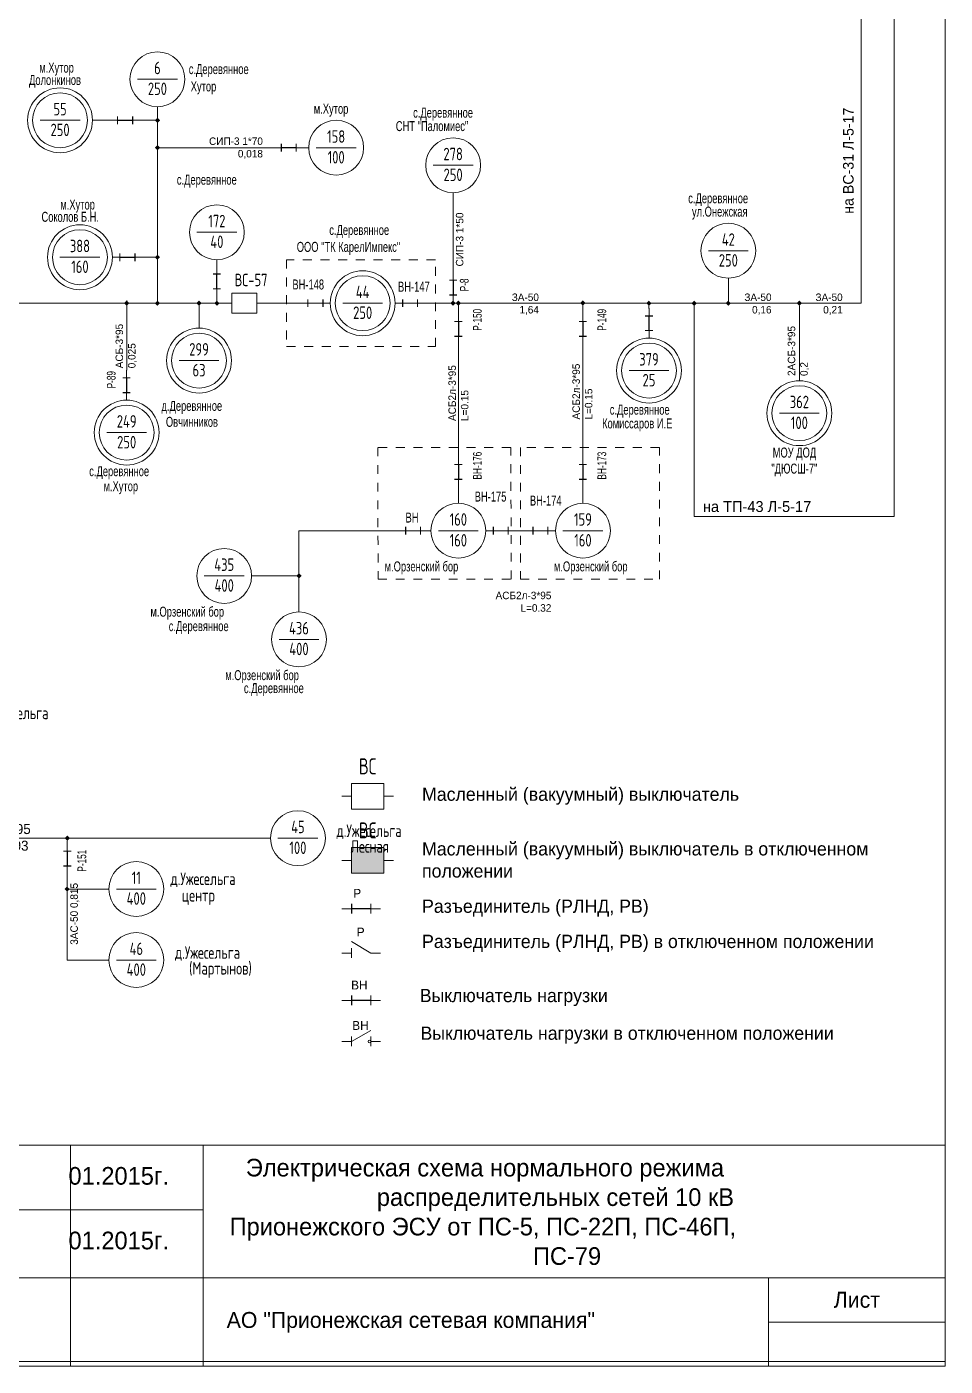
# Model space of a CAD drawing. Header units: millimetres. Extents: x 11 to 409, y 3 to 285.
# Drawn here: x 305.1 to 409, y 2.6 to 154.1 of the extents above; entities that cross this region are included whole.
import ezdxf
from ezdxf.enums import TextEntityAlignment as Align

# ---------------------------------------------------------------- set-up
doc = ezdxf.new("R2010")
doc.units = ezdxf.units.MM
doc.linetypes.add('JIS_02_1.0', pattern=[2, 1, -1])
for name, color, linetype, lineweight in [('10_КВ', 250, 'Continuous', 18), ('АТРИБУТЫ', 7, 'Continuous', 13), ('РАЗЪЕД_РУБИЛЬН', 150, 'Continuous', 13), ('ТЕКСТ', 7, 'Continuous', 13)]:
    doc.layers.add(name, color=color, linetype=linetype, lineweight=lineweight)
doc.layers.add('Слой1', color=7, linetype='Continuous', lineweight=13, plot=False)
doc.layers.add('СХ_ОПЕРАТИВНАЯ', color=10, linetype='Continuous')
doc.layers.add('ШУНТ_РАЗЪЕД', color=161, linetype='Continuous')
doc.styles.add('ATTRIB', font='txt.shx', dxfattribs={"width": 0.7, "height": 5})
doc.styles.add('ТЕКСТ_МОДЕЛИ', font='txt.shx', dxfattribs={"width": 0.7, "height": 5})

# ---------------------------------------------------------------- blocks, each defined once
blk = doc.blocks.new('ТРАНСФ_ПОДСТ')
at = {"color": 7}
blk.add_line((-8, -11), (8, -11), dxfattribs=at)
at = {"color": 0}
blk.add_circle((0, -11), 11, dxfattribs=at)
at = {"layer": 'АТРИБУТЫ', "style": 'ATTRIB', "width": 0.7, "flags": 4}
for tag, p in [('OBOZN', (0, -9)), ('MOCHNOCT', (0, -17.33))]:
    blk.add_attdef(tag, text='', height=5, dxfattribs=at).set_placement(p, align=Align.CENTER)
at = {"layer": 'АТРИБУТЫ', "style": 'ТЕКСТ_МОДЕЛИ', "width": 0.7}
blk.add_attdef('MESTO_1', text='', height=5, dxfattribs=at).set_placement((14, -11), align=Align.BOTTOM_LEFT)
blk.add_attdef('MESTO_2', text='', height=5, dxfattribs=at).set_placement((14, -12), align=Align.TOP_LEFT)
blk = doc.blocks.new('ОТВЕТВЛЕНИЕ')
at = {"color": 0, "linetype": 'ByBlock'}
blk.add_solid([(0, 1.06), (1.06, 0), (-1.06, 0), (0, -1.06)], dxfattribs=at)
blk = doc.blocks.new('РАЗЪЕДИНИТЕЛЬ')
at = {"color": 0, "linetype": 'ByBlock'}
for p, q in [((0, 0), (0, -3)), ((0, -9), (0, -12))]:
    blk.add_line(p, q, dxfattribs=at)
at = {"layer": 'РАЗЪЕД_РУБИЛЬН', "color": 0, "linetype": 'ByBlock'}
blk.add_line((-1.5, -3), (1.5, -3), dxfattribs=at)
at = {"layer": 'СХ_ОПЕРАТИВНАЯ', "color": 0, "linetype": 'ByBlock'}
blk.add_line((-1.5, -9), (1.5, -9), dxfattribs=at)
at = {"layer": 'ШУНТ_РАЗЪЕД', "color": 0}
blk.add_line((0, -3), (0, -9), dxfattribs=at)
at = {"layer": 'РАЗЪЕД_РУБИЛЬН', "color": 7, "style": 'ATTRIB', "width": 0.7}
blk.add_attdef('ДИСП_НОМ', text='', height=5, dxfattribs=at).set_placement((-4.75, -6), align=Align.MIDDLE_RIGHT)
at = {"layer": 'РАЗЪЕД_РУБИЛЬН', "color": 7, "style": 'ATTRIB', "width": 0.7, "flags": 1}
blk.add_attdef('КОД', text='', height=5, dxfattribs=at).set_placement((-4.75, -12), align=Align.MIDDLE_RIGHT)
blk = doc.blocks.new('ВЫКЛ_НАГРУЗКИ')
at = {"color": 0, "linetype": 'ByBlock'}
for p, q in [((0, 0), (0, -3)), ((0, -9), (0, -12))]:
    blk.add_line(p, q, dxfattribs=at)
at = {"layer": 'РАЗЪЕД_РУБИЛЬН', "color": 0, "linetype": 'ByBlock'}
blk.add_line((-1.5, -3), (1.5, -3), dxfattribs=at)
at = {"layer": 'СХ_ОПЕРАТИВНАЯ', "color": 0, "linetype": 'ByBlock'}
blk.add_line((-1.5, -9), (1.5, -9), dxfattribs=at)
at = {"layer": 'РАЗЪЕД_РУБИЛЬН', "color": 7, "style": 'ATTRIB', "width": 0.7}
blk.add_attdef('ДИСП_НОМ', text='', height=5, dxfattribs=at).set_placement((-4.75, -6), align=Align.MIDDLE_RIGHT)
at = {"layer": 'РАЗЪЕД_РУБИЛЬН', "color": 7, "style": 'ATTRIB', "width": 0.7, "flags": 1}
blk.add_attdef('КОД', text='', height=5, dxfattribs=at).set_placement((-4.75, -12), align=Align.MIDDLE_RIGHT)
blk = doc.blocks.new('ВЫКЛЮЧАТЕЛЬ')
at = {"color": 0, "linetype": 'ByBlock'}
for p, q in [((0, 0), (0, -3)), ((0, -13), (0, -16))]:
    blk.add_line(p, q, dxfattribs=at)
blk.add_lwpolyline([(-4, -3), (4, -3), (4, -13), (-4, -13)], close=True, dxfattribs=at)
at = {"layer": 'АТРИБУТЫ', "style": 'ATTRIB', "width": 0.7}
blk.add_attdef('ДИСП_НОМ', text='', height=5, dxfattribs=at).set_placement((-6, -8), align=Align.MIDDLE_RIGHT)
at = {"layer": 'АТРИБУТЫ', "style": 'ATTRIB', "width": 0.7, "flags": 1}
blk.add_attdef('КОД', text='', height=5, dxfattribs=at).set_placement((-6, -14), align=Align.MIDDLE_RIGHT)

msp = doc.modelspace()

# ---------------------------------------------------------------- hatches: boundary and pattern name
at = {"layer": '10_КВ'}
msp.add_hatch(color=7, dxfattribs=at).paths.add_polyline_path([(341.83, 61.28), (341.83, 58.36), (345.47, 58.36), (345.47, 61.28)])

# ---------------------------------------------------------------- linework, layer by layer
at = {"layer": '10_КВ', "color": 7}
for p, q in [((319.86, 139.3), (319.86, 145.07)), ((312.51, 143.53), (314.49, 143.53)), ((319.86, 143.53), (317.88, 143.53)), ((319.86, 139.3), (319.86, 140.43)), ((333.03, 140.43), (319.86, 140.43)), ((336.41, 140.43), (336.98, 140.43)), ((319.86, 122.84), (319.86, 139.3)), ((353.33, 122.84), (353.33, 135.34)), ((318.15, 128.04), (319.86, 128.04)), ((326.59, 122.84), (326.59, 127.76)), ((384.48, 122.84), (384.48, 125.67)), ((319.86, 122.84), (298.22, 122.84)), ((316.38, 123.14), (316.38, 115.27)), ((327.43, 122.84), (319.86, 122.84)), ((324.57, 120.02), (324.57, 122.84)), ((331.94, 122.84), (339.42, 122.84)), ((334.48, 122.84), (331.94, 122.84)), ((373.82, 122.84), (346.76, 122.84)), ((349.3, 122.84), (347.61, 122.84)), ((353.92, 122.84), (353.92, 100.22)), ((368.02, 100.22), (368.02, 122.84)), ((387.11, 122.84), (373.82, 122.84)), ((375.49, 122.26), (375.49, 122.83)), ((392.23, 122.84), (386.58, 122.84)), ((399.51, 122.84), (388.56, 122.84)), ((392.52, 114.07), (392.52, 122.54)), ((364.91, 97.11), (357.03, 97.11)), ((344.01, 49.34), (341.84, 50.65)), ((340.73, 49.34), (341.83, 49.34)), ((341.83, 49.34), (341.83, 49.88)), ((341.83, 49.34), (341.83, 48.79)), ((344.01, 49.34), (345.11, 49.34)), ((341.83, 39.35), (344.03, 40.59)), ((341.83, 38.8), (341.83, 39.89)), ((344.01, 38.8), (344.01, 39.89)), ((340.73, 39.35), (341.83, 39.35)), ((345.11, 39.35), (344.01, 39.35)), ((409.03, 27.61), (224.03, 27.61)), ((310.03, 27.61), (310.03, 2.61)), ((325.03, 27.61), (325.03, 2.61)), ((325.03, 20.3), (224.03, 20.3)), ((409.03, 12.61), (224.03, 12.61)), ((389.03, 2.61), (389.03, 12.61)), ((389.03, 7.61), (409.03, 7.61))]:
    msp.add_line(p, q, dxfattribs=at)
at = {"layer": '10_КВ', "color": 7, "ltscale": 100}
for p, q in [((350.82, 97.11), (335.88, 97.11)), ((335.88, 97.11), (335.88, 87.92)), ((330.52, 92), (335.88, 92))]:
    msp.add_line(p, q, dxfattribs=at)
at = {"layer": '10_КВ', "color": 250}
msp.add_line((332.65, 62.33), (299.45, 62.33), dxfattribs=at)
at = {"layer": '10_КВ'}
for p, q in [((309.66, 62.03), (309.66, 48.55)), ((314.36, 56.58), (309.66, 56.58)), ((309.66, 48.55), (314.36, 48.55))]:
    msp.add_line(p, q, dxfattribs=at)
at = {"layer": '10_КВ', "linetype": 'Continuous'}
msp.add_lwpolyline([(11.38, 2.61), (409.03, 2.61), (409.03, 285.47), (11.38, 285.47)], close=True, dxfattribs=at)
at = {"layer": '10_КВ', "color": 7, "ltscale": 100}
for points in [[(399.51, 122.84), (399.51, 158.11), (189.25, 158.11), (189.25, 215.73), (98.91, 215.73)], [(403.26, 164.92), (403.26, 98.71), (380.63, 98.71), (380.63, 122.84)]]:
    msp.add_lwpolyline(points, dxfattribs=at)
at = {"layer": '10_КВ', "linetype": 'JIS_02_1.0'}
for points in [[(351.33, 127.75), (334.48, 127.75), (334.48, 117.94), (351.33, 117.94)], [(359.86, 106.53), (344.79, 106.53), (344.84, 91.62), (359.91, 91.62)], [(376.68, 106.53), (360.94, 106.53), (360.94, 91.62), (376.68, 91.62)]]:
    msp.add_lwpolyline(points, close=True, dxfattribs=at)
at = {"layer": '10_КВ', "color": 7}
for centre, radius in [((308.84, 143.53), 3.67), ((311.09, 128.04), 3.67), ((343.09, 122.84), 3.67), ((324.57, 116.35), 3.67), ((375.5, 115.22), 3.67), ((392.52, 110.4), 3.67), ((316.38, 108.21), 3.67), ((343.86, 39.35), 0.154)]:
    msp.add_circle(centre, radius, dxfattribs=at)
at = {"layer": 'Слой1', "color": 3}
msp.add_lwpolyline([(11.38, 3.15), (409.03, 3.15)], dxfattribs=at)

# ---------------------------------------------------------------- block references
at = {"layer": '10_КВ', "color": 7}
ref = msp.add_blockref('ТРАНСФ_ПОДСТ', (308.84, 146.64), dxfattribs=dict(at, xscale=0.2823309590457517, yscale=0.2823309590457517, zscale=0.2823309590457517))
ref.add_attrib('MESTO_1', 'м.Хутор', dxfattribs={"layer": 'АТРИБУТЫ', "height": 1.129, "width": 0.7}).set_placement((306.49, 148.58), align=Align.BOTTOM_LEFT)
ref.add_attrib('MESTO_2', 'Долонкинов', dxfattribs={"layer": 'АТРИБУТЫ', "height": 1.129, "width": 0.7}).set_placement((305.33, 148.66), align=Align.TOP_LEFT)
ref.add_attrib('OBOZN', '55', dxfattribs={"layer": 'АТРИБУТЫ', "height": 1.412, "style": 'ATTRIB', "width": 0.7, "flags": 4}).set_placement((308.84, 144.09), align=Align.CENTER)
ref.add_attrib('MOCHNOCT', '250', dxfattribs={"layer": 'АТРИБУТЫ', "height": 1.412, "style": 'ATTRIB', "width": 0.7, "flags": 4}).set_placement((308.84, 141.74), align=Align.CENTER)
ref = msp.add_blockref('ТРАНСФ_ПОДСТ', (319.86, 151.28), dxfattribs=dict(at, xscale=-0.2823309590457517, yscale=0.2823309590457517, zscale=0.2823309590457517))
ref.add_attrib('MESTO_1', 'с.Деревянное', dxfattribs={"layer": 'АТРИБУТЫ', "height": 1.1293, "width": 0.7}).set_placement((323.41, 148.42), align=Align.BOTTOM_LEFT)
ref.add_attrib('MESTO_2', 'Хутор', dxfattribs={"layer": 'АТРИБУТЫ', "height": 1.129, "width": 0.7}).set_placement((323.63, 147.93), align=Align.TOP_LEFT)
ref.add_attrib('OBOZN', '6', dxfattribs={"layer": 'АТРИБУТЫ', "height": 1.41, "style": 'ATTRIB', "width": 0.7, "flags": 4}).set_placement((319.86, 148.74), align=Align.CENTER)
ref.add_attrib('MOCHNOCT', '250', dxfattribs={"layer": 'АТРИБУТЫ', "height": 1.412, "style": 'ATTRIB', "width": 0.7, "flags": 4}).set_placement((319.86, 146.39), align=Align.CENTER)
for p, xscale, yscale, zscale, rotation in [((314.49, 143.53), -0.2823309590456391, 0.2823309590456391, 0.2823309590456391, 90), ((336.41, 140.43), 0.2823309590457517, 0.2823309590457517, 0.2823309590457517, 270), ((314.76, 128.04), -0.2823309590457517, 0.2823309590457517, 0.2823309590457517, 90), ((326.59, 123.61), -0.2823309590457517, 0.2823309590457517, 0.2823309590457517, 180), ((375.5, 118.89), -0.2823309590457517, 0.2823309590457517, 0.2823309590457517, 180)]:
    msp.add_blockref('РАЗЪЕДИНИТЕЛЬ', p, dxfattribs=dict(at, xscale=xscale, yscale=yscale, zscale=zscale, rotation=rotation))
ref = msp.add_blockref('ТРАНСФ_ПОДСТ', (340.09, 143.54), dxfattribs=dict(at, xscale=0.2823309590457517, yscale=0.2823309590457517, zscale=0.2823309590457517))
ref.add_attrib('MESTO_1', 'м.Хутор', dxfattribs={"layer": 'АТРИБУТЫ', "height": 1.129, "width": 0.7}).set_placement((337.56, 143.93), align=Align.BOTTOM_LEFT)
ref.add_attrib('OBOZN', '158', dxfattribs={"layer": 'АТРИБУТЫ', "height": 1.412, "style": 'ATTRIB', "width": 0.7, "flags": 4}).set_placement((340.09, 140.99), align=Align.CENTER)
ref.add_attrib('MOCHNOCT', '100', dxfattribs={"layer": 'АТРИБУТЫ', "height": 1.412, "style": 'ATTRIB', "width": 0.7, "flags": 4}).set_placement((340.09, 138.64), align=Align.CENTER)
ref = msp.add_blockref('ТРАНСФ_ПОДСТ', (353.33, 141.55), dxfattribs=dict(at, xscale=-0.2823309590457517, yscale=0.2823309590457517, zscale=0.2823309590457517))
ref.add_attrib('MESTO_1', 'с.Деревянное', dxfattribs={"layer": 'АТРИБУТЫ', "height": 1.1293, "width": 0.7}).set_placement((348.8, 143.49), align=Align.BOTTOM_LEFT)
ref.add_attrib('MESTO_2', 'СНТ "Паломиес"', dxfattribs={"layer": 'АТРИБУТЫ', "height": 1.1293, "width": 0.7}).set_placement((346.84, 143.44), align=Align.TOP_LEFT)
ref.add_attrib('OBOZN', '278', dxfattribs={"layer": 'АТРИБУТЫ', "height": 1.412, "style": 'ATTRIB', "width": 0.7, "flags": 4}).set_placement((353.33, 139.01), align=Align.CENTER)
ref.add_attrib('MOCHNOCT', '250', dxfattribs={"layer": 'АТРИБУТЫ', "height": 1.412, "style": 'ATTRIB', "width": 0.7, "flags": 4}).set_placement((353.33, 136.66), align=Align.CENTER)
at = {"layer": '10_КВ', "color": 7, "yscale": 0.2823309590457517, "zscale": 0.2823309590457517}
for p, xscale in [((319.86, 143.53), 0.2823309590457517), ((319.86, 140.43), 0.2823309590457517), ((319.86, 128.04), -0.2823309590457517), ((316.37, 122.85), -0.2823309590457517), ((319.86, 122.84), -0.2823309590457517), ((324.56, 122.84), -0.2823309590457517), ((326.59, 122.84), -0.2823309590457517), ((353.32, 122.85), -0.2823309590457517), ((353.92, 122.84), -0.2823309590457517), ((368.02, 122.86), -0.2823309590457517), ((375.49, 122.84), -0.2823309590457517), ((380.61, 122.84), -0.2823309590457517), ((384.47, 122.84), -0.2823309590457517), ((392.52, 122.84), -0.2823309590457517), ((335.88, 92), -0.2823309590457517)]:
    msp.add_blockref('ОТВЕТВЛЕНИЕ', p, dxfattribs=dict(at, xscale=xscale))
at = {"layer": '10_КВ', "color": 7}
ref = msp.add_blockref('ТРАНСФ_ПОДСТ', (326.59, 133.97), dxfattribs=dict(at, xscale=-0.2823309590457517, yscale=0.2823309590457517, zscale=0.2823309590457517))
ref.add_attrib('MESTO_1', 'с.Деревянное', dxfattribs={"layer": 'АТРИБУТЫ', "height": 1.1293, "width": 0.7}).set_placement((322.06, 135.91), align=Align.BOTTOM_LEFT)
ref.add_attrib('OBOZN', '172', dxfattribs={"layer": 'АТРИБУТЫ', "height": 1.412, "style": 'ATTRIB', "width": 0.7, "flags": 4}).set_placement((326.59, 131.43), align=Align.CENTER)
ref.add_attrib('MOCHNOCT', '40', dxfattribs={"layer": 'АТРИБУТЫ', "height": 1.412, "style": 'ATTRIB', "width": 0.7, "flags": 4}).set_placement((326.59, 129.08), align=Align.CENTER)
ref = msp.add_blockref('ТРАНСФ_ПОДСТ', (384.48, 131.88), dxfattribs=dict(at, xscale=-0.2823309590457517, yscale=0.2823309590457517, zscale=0.2823309590457517))
ref.add_attrib('MESTO_1', 'с.Деревянное', dxfattribs={"layer": 'АТРИБУТЫ', "height": 1.1293, "width": 0.7}).set_placement((379.94, 133.81), align=Align.BOTTOM_LEFT)
ref.add_attrib('MESTO_2', 'ул.Онежская', dxfattribs={"layer": 'АТРИБУТЫ', "height": 1.1293, "width": 0.7}).set_placement((380.36, 133.77), align=Align.TOP_LEFT)
ref.add_attrib('OBOZN', '42', dxfattribs={"layer": 'АТРИБУТЫ', "height": 1.412, "style": 'ATTRIB', "width": 0.7, "flags": 4}).set_placement((384.48, 129.34), align=Align.CENTER)
ref.add_attrib('MOCHNOCT', '250', dxfattribs={"layer": 'АТРИБУТЫ', "height": 1.412, "style": 'ATTRIB', "width": 0.7, "flags": 4}).set_placement((384.48, 126.98), align=Align.CENTER)
ref = msp.add_blockref('ТРАНСФ_ПОДСТ', (311.09, 131.15), dxfattribs=dict(at, xscale=-0.2823309590457517, yscale=0.2823309590457517, zscale=0.2823309590457517))
ref.add_attrib('MESTO_1', 'м.Хутор', dxfattribs={"layer": 'АТРИБУТЫ', "height": 1.129, "width": 0.7}).set_placement((308.87, 133.1), align=Align.BOTTOM_LEFT)
ref.add_attrib('MESTO_2', 'Соколов Б.Н.', dxfattribs={"layer": 'АТРИБУТЫ', "height": 1.1293, "width": 0.7}).set_placement((306.74, 133.18), align=Align.TOP_LEFT)
ref.add_attrib('OBOZN', '388', dxfattribs={"layer": 'АТРИБУТЫ', "height": 1.412, "style": 'ATTRIB', "width": 0.7, "flags": 4}).set_placement((311.09, 128.61), align=Align.CENTER)
ref.add_attrib('MOCHNOCT', '160', dxfattribs={"layer": 'АТРИБУТЫ', "height": 1.412, "style": 'ATTRIB', "width": 0.7, "flags": 4}).set_placement((311.09, 126.26), align=Align.CENTER)
ref = msp.add_blockref('ТРАНСФ_ПОДСТ', (343.09, 125.95), dxfattribs=dict(at, xscale=-0.2823309590457517, yscale=0.2823309590457517, zscale=0.2823309590457517))
ref.add_attrib('MESTO_1', 'с.Деревянное', dxfattribs={"layer": 'АТРИБУТЫ', "height": 1.1293, "width": 0.7}).set_placement((339.31, 130.22), align=Align.BOTTOM_LEFT)
ref.add_attrib('MESTO_2', 'ООО "ТК КарелИмпекс"', dxfattribs={"layer": 'АТРИБУТЫ', "height": 1.1293, "width": 0.7}).set_placement((335.63, 129.78), align=Align.TOP_LEFT)
ref.add_attrib('OBOZN', '44', dxfattribs={"layer": 'АТРИБУТЫ', "height": 1.412, "style": 'ATTRIB', "width": 0.7, "flags": 4}).set_placement((343.09, 123.41), align=Align.CENTER)
ref.add_attrib('MOCHNOCT', '250', dxfattribs={"layer": 'АТРИБУТЫ', "height": 1.412, "style": 'ATTRIB', "width": 0.7, "flags": 4}).set_placement((343.09, 121.06), align=Align.CENTER)
ref = msp.add_blockref('ВЫКЛЮЧАТЕЛЬ', (327.43, 122.84), dxfattribs=dict(at, xscale=0.2823309590458573, yscale=0.2823309590458573, zscale=0.2823309590458573, rotation=90.00000000000001))
ref.add_attrib('ДИСП_НОМ', 'ВС-57', dxfattribs={"layer": 'АТРИБУТЫ', "height": 1.412, "style": 'ATTRIB', "width": 0.7}).set_placement((332.32, 125.47), align=Align.MIDDLE_RIGHT)
ref = msp.add_blockref('ВЫКЛ_НАГРУЗКИ', (336.03, 122.84), dxfattribs=dict(at, xscale=-0.2823309590458573, yscale=0.2823309590458573, zscale=0.2823309590458573, rotation=90))
ref.add_attrib('ДИСП_НОМ', 'ВН-148', dxfattribs={"layer": 'РАЗЪЕД_РУБИЛЬН', "color": 7, "height": 1.129, "width": 0.7}).set_placement((336.93, 124.96), align=Align.MIDDLE)
ref = msp.add_blockref('ВЫКЛ_НАГРУЗКИ', (350.15, 122.84), dxfattribs=dict(at, xscale=0.2823309590458573, yscale=0.2823309590458573, zscale=0.2823309590458573, rotation=270))
ref.add_attrib('ДИСП_НОМ', 'ВН-147', dxfattribs={"layer": 'РАЗЪЕД_РУБИЛЬН', "color": 7, "height": 1.129, "width": 0.7}).set_placement((350.68, 124.71), align=Align.MIDDLE_RIGHT)
ref = msp.add_blockref('ТРАНСФ_ПОДСТ', (324.57, 119.46), dxfattribs=dict(at, xscale=-0.2823309590457517, yscale=0.2823309590457517, zscale=0.2823309590457517))
ref.add_attrib('MESTO_1', 'д.Деревянное', dxfattribs={"layer": 'АТРИБУТЫ', "height": 1.1293, "width": 0.7}).set_placement((320.32, 110.33), align=Align.BOTTOM_LEFT)
ref.add_attrib('MESTO_2', 'Овчинников', dxfattribs={"layer": 'АТРИБУТЫ', "height": 1.129, "width": 0.7}).set_placement((320.82, 109.99), align=Align.TOP_LEFT)
ref.add_attrib('OBOZN', '299', dxfattribs={"layer": 'АТРИБУТЫ', "height": 1.412, "style": 'ATTRIB', "width": 0.7, "flags": 4}).set_placement((324.57, 116.92), align=Align.CENTER)
ref.add_attrib('MOCHNOCT', '63', dxfattribs={"layer": 'АТРИБУТЫ', "height": 1.412, "style": 'ATTRIB', "width": 0.7, "flags": 4}).set_placement((324.57, 114.56), align=Align.CENTER)
ref = msp.add_blockref('ТРАНСФ_ПОДСТ', (375.5, 118.33), dxfattribs=dict(at, xscale=-0.2823309590457517, yscale=0.2823309590457517, zscale=0.2823309590457517))
ref.add_attrib('MESTO_1', 'с.Деревянное', dxfattribs={"layer": 'АТРИБУТЫ', "height": 1.1293, "width": 0.7}).set_placement((371.06, 109.9), align=Align.BOTTOM_LEFT)
ref.add_attrib('MESTO_2', 'Комиссаров И.Е', dxfattribs={"layer": 'АТРИБУТЫ', "height": 1.1293, "width": 0.7}).set_placement((370.19, 109.81), align=Align.TOP_LEFT)
ref.add_attrib('OBOZN', '379', dxfattribs={"layer": 'АТРИБУТЫ', "height": 1.412, "style": 'ATTRIB', "width": 0.7, "flags": 4}).set_placement((375.5, 115.79), align=Align.CENTER)
ref.add_attrib('MOCHNOCT', '25', dxfattribs={"layer": 'АТРИБУТЫ', "height": 1.412, "style": 'ATTRIB', "width": 0.7, "flags": 4}).set_placement((375.5, 113.43), align=Align.CENTER)
ref = msp.add_blockref('ТРАНСФ_ПОДСТ', (392.52, 113.51), dxfattribs=dict(at, xscale=-0.2823309590457517, yscale=0.2823309590457517, zscale=0.2823309590457517))
ref.add_attrib('MESTO_1', 'МОУ ДОД', dxfattribs={"layer": 'АТРИБУТЫ', "height": 1.129, "width": 0.7}).set_placement((389.5, 105.05), align=Align.BOTTOM_LEFT)
ref.add_attrib('MESTO_2', '"ДЮСШ-7"', dxfattribs={"layer": 'АТРИБУТЫ', "height": 1.129, "width": 0.7}).set_placement((389.35, 104.7), align=Align.TOP_LEFT)
ref.add_attrib('OBOZN', '362', dxfattribs={"layer": 'АТРИБУТЫ', "height": 1.412, "style": 'ATTRIB', "width": 0.7, "flags": 4}).set_placement((392.52, 110.97), align=Align.CENTER)
ref.add_attrib('MOCHNOCT', '100', dxfattribs={"layer": 'АТРИБУТЫ', "height": 1.412, "style": 'ATTRIB', "width": 0.7, "flags": 4}).set_placement((392.52, 108.61), align=Align.CENTER)
ref = msp.add_blockref('ТРАНСФ_ПОДСТ', (316.38, 111.31), dxfattribs=dict(at, xscale=-0.2823309590457517, yscale=0.2823309590457517, zscale=0.2823309590457517))
ref.add_attrib('MESTO_1', 'с.Деревянное', dxfattribs={"layer": 'АТРИБУТЫ', "height": 1.1293, "width": 0.7}).set_placement((312.14, 102.94), align=Align.BOTTOM_LEFT)
ref.add_attrib('MESTO_2', 'м.Хутор', dxfattribs={"layer": 'АТРИБУТЫ', "height": 1.129, "width": 0.7}).set_placement((313.76, 102.71), align=Align.TOP_LEFT)
ref.add_attrib('OBOZN', '249', dxfattribs={"layer": 'АТРИБУТЫ', "height": 1.412, "style": 'ATTRIB', "width": 0.7, "flags": 4}).set_placement((316.38, 108.77), align=Align.CENTER)
ref.add_attrib('MOCHNOCT', '250', dxfattribs={"layer": 'АТРИБУТЫ', "height": 1.412, "style": 'ATTRIB', "width": 0.7, "flags": 4}).set_placement((316.38, 106.42), align=Align.CENTER)
ref = msp.add_blockref('РАЗЪЕДИНИТЕЛЬ', (353.92, 105.46), dxfattribs=dict(at, xscale=-0.2823309590458642, yscale=0.2823309590458642, zscale=0.2823309590458642))
ref.add_attrib('ДИСП_НОМ', 'ВН-176', dxfattribs={"layer": 'РАЗЪЕД_РУБИЛЬН', "color": 7, "height": 0.99, "rotation": 90, "width": 0.7}).set_placement((356.07, 106.04), align=Align.MIDDLE_RIGHT)
ref = msp.add_blockref('РАЗЪЕДИНИТЕЛЬ', (368.02, 105.46), dxfattribs=dict(at, xscale=-0.2823309590458642, yscale=0.2823309590458642, zscale=0.2823309590458642))
ref.add_attrib('ДИСП_НОМ', 'ВН-173', dxfattribs={"layer": 'РАЗЪЕД_РУБИЛЬН', "color": 7, "height": 0.99, "rotation": 90, "width": 0.7}).set_placement((370.16, 106.04), align=Align.MIDDLE_RIGHT)
ref = msp.add_blockref('ВЫКЛ_НАГРУЗКИ', (360.42, 97.11), dxfattribs=dict(at, xscale=0.2823309590458573, yscale=0.2823309590458573, zscale=0.2823309590458573, rotation=270))
ref.add_attrib('ДИСП_НОМ', 'ВН-175', dxfattribs={"layer": 'РАЗЪЕД_РУБИЛЬН', "color": 7, "height": 1.129, "width": 0.7}).set_placement((359.36, 100.97), align=Align.MIDDLE_RIGHT)
ref = msp.add_blockref('ТРАНСФ_ПОДСТ', (353.92, 100.22), dxfattribs=dict(at, xscale=-0.2823309590457517, yscale=0.2823309590457517, zscale=0.2823309590457517))
ref.add_attrib('MESTO_1', 'м.Орзенский бор', dxfattribs={"layer": 'АТРИБУТЫ', "height": 1.1293, "width": 0.7}).set_placement((345.58, 92.17), align=Align.BOTTOM_LEFT)
ref.add_attrib('OBOZN', '160', dxfattribs={"layer": 'АТРИБУТЫ', "height": 1.412, "style": 'ATTRIB', "width": 0.7, "flags": 4}).set_placement((353.92, 97.68), align=Align.CENTER)
ref.add_attrib('MOCHNOCT', '160', dxfattribs={"layer": 'АТРИБУТЫ', "height": 1.412, "style": 'ATTRIB', "width": 0.7, "flags": 4}).set_placement((353.92, 95.32), align=Align.CENTER)
ref = msp.add_blockref('ВЫКЛ_НАГРУЗКИ', (364.91, 97.11), dxfattribs=dict(at, xscale=0.2823309590458573, yscale=0.2823309590458573, zscale=0.2823309590458573, rotation=270))
ref.add_attrib('ДИСП_НОМ', 'ВН-174', dxfattribs={"layer": 'РАЗЪЕД_РУБИЛЬН', "color": 7, "height": 1.129, "width": 0.7}).set_placement((365.6, 100.52), align=Align.MIDDLE_RIGHT)
ref = msp.add_blockref('ТРАНСФ_ПОДСТ', (368.02, 100.22), dxfattribs=dict(at, xscale=-0.2823309590457517, yscale=0.2823309590457517, zscale=0.2823309590457517))
ref.add_attrib('MESTO_1', 'м.Орзенский бор', dxfattribs={"layer": 'АТРИБУТЫ', "height": 1.1293, "width": 0.7}).set_placement((364.74, 92.17), align=Align.BOTTOM_LEFT)
ref.add_attrib('OBOZN', '159', dxfattribs={"layer": 'АТРИБУТЫ', "height": 1.412, "style": 'ATTRIB', "width": 0.7, "flags": 4}).set_placement((368.02, 97.68), align=Align.CENTER)
ref.add_attrib('MOCHNOCT', '160', dxfattribs={"layer": 'АТРИБУТЫ', "height": 1.412, "style": 'ATTRIB', "width": 0.7, "flags": 4}).set_placement((368.02, 95.32), align=Align.CENTER)
ref = msp.add_blockref('ВЫКЛ_НАГРУЗКИ', (350.47, 97.11), dxfattribs=dict(at, xscale=0.2823309590458573, yscale=0.2823309590458573, zscale=0.2823309590458573, rotation=270))
ref.add_attrib('ДИСП_НОМ', 'ВН', dxfattribs={"layer": 'РАЗЪЕД_РУБИЛЬН', "color": 7, "height": 1.129, "width": 0.7}).set_placement((349.41, 98.6), align=Align.MIDDLE_RIGHT)
ref = msp.add_blockref('ТРАНСФ_ПОДСТ', (327.42, 95.1), dxfattribs=dict(at, xscale=-0.2823309590457517, yscale=0.2823309590457517, zscale=0.2823309590457517))
ref.add_attrib('MESTO_1', 'м.Орзенский бор', dxfattribs={"layer": 'АТРИБУТЫ', "height": 1.1293, "width": 0.7}).set_placement((319.07, 87.05), align=Align.BOTTOM_LEFT)
ref.add_attrib('MESTO_2', 'с.Деревянное', dxfattribs={"layer": 'АТРИБУТЫ', "height": 1.1293, "width": 0.7}).set_placement((321.14, 86.88), align=Align.TOP_LEFT)
ref.add_attrib('OBOZN', '435', dxfattribs={"layer": 'АТРИБУТЫ', "height": 1.412, "style": 'ATTRIB', "width": 0.7, "flags": 4}).set_placement((327.42, 92.56), align=Align.CENTER)
ref.add_attrib('MOCHNOCT', '400', dxfattribs={"layer": 'АТРИБУТЫ', "height": 1.412, "style": 'ATTRIB', "width": 0.7, "flags": 4}).set_placement((327.42, 90.21), align=Align.CENTER)
ref = msp.add_blockref('ТРАНСФ_ПОДСТ', (335.88, 87.92), dxfattribs=dict(at, xscale=-0.2823309590457517, yscale=0.2823309590457517, zscale=0.2823309590457517))
ref.add_attrib('MESTO_1', 'м.Орзенский бор', dxfattribs={"layer": 'АТРИБУТЫ', "height": 1.1293, "width": 0.7}).set_placement((327.54, 79.87), align=Align.BOTTOM_LEFT)
ref.add_attrib('MESTO_2', 'с.Деревянное', dxfattribs={"layer": 'АТРИБУТЫ', "height": 1.1293, "width": 0.7}).set_placement((329.65, 79.87), align=Align.TOP_LEFT)
ref.add_attrib('OBOZN', '436', dxfattribs={"layer": 'АТРИБУТЫ', "height": 1.412, "style": 'ATTRIB', "width": 0.7, "flags": 4}).set_placement((335.88, 85.38), align=Align.CENTER)
ref.add_attrib('MOCHNOCT', '400', dxfattribs={"layer": 'АТРИБУТЫ', "height": 1.412, "style": 'ATTRIB', "width": 0.7, "flags": 4}).set_placement((335.88, 83.03), align=Align.CENTER)
at = {"layer": '10_КВ', "color": 250}
ref = msp.add_blockref('ТРАНСФ_ПОДСТ', (300.19, 75.02), dxfattribs=dict(at, xscale=0.2824177048198092, yscale=0.2824177048198092, zscale=0.2824177048198092))
ref.add_attrib('MESTO_1', 'д.Ужесельга', dxfattribs={"layer": 'АТРИБУТЫ', "height": 1.4121, "style": 'ТЕКСТ_МОДЕЛИ', "width": 0.7}).set_placement((300.16, 75.37), align=Align.BOTTOM_LEFT)
ref.add_attrib('OBOZN', '13', dxfattribs={"layer": 'АТРИБУТЫ', "height": 1.412, "style": 'ATTRIB', "width": 0.7, "flags": 4}).set_placement((300.19, 72.48), align=Align.CENTER)
ref.add_attrib('MOCHNOCT', '160', dxfattribs={"layer": 'АТРИБУТЫ', "height": 1.412, "style": 'ATTRIB', "width": 0.7, "flags": 4}).set_placement((300.19, 70.13), align=Align.CENTER)
at = {"layer": '10_КВ', "color": 7}
ref = msp.add_blockref('ВЫКЛЮЧАТЕЛЬ', (346.57, 67.07), dxfattribs=dict(at, xscale=-0.3645000000001346, yscale=0.3645000000001346, zscale=0.3645, rotation=270))
ref.add_attrib('ДИСП_НОМ', 'ВС', dxfattribs={"layer": 'АТРИБУТЫ', "height": 1.823, "style": 'ATTRIB', "width": 0.7}).set_placement((344.66, 70.46), align=Align.MIDDLE_RIGHT)
at = {"layer": '10_КВ', "color": 250}
ref = msp.add_blockref('ТРАНСФ_ПОДСТ', (335.76, 65.44), dxfattribs=dict(at, xscale=0.2824177048198092, yscale=0.2824177048198092, zscale=0.2824177048198092))
ref.add_attrib('MESTO_1', 'д.Ужесельга', dxfattribs={"layer": 'АТРИБУТЫ', "height": 1.4121, "style": 'ТЕКСТ_МОДЕЛИ', "width": 0.7}).set_placement((340.13, 62.05), align=Align.BOTTOM_LEFT)
ref.add_attrib('MESTO_2', 'Лесная', dxfattribs={"layer": 'АТРИБУТЫ', "height": 1.412, "style": 'ТЕКСТ_МОДЕЛИ', "width": 0.7}).set_placement((341.73, 62.1), align=Align.TOP_LEFT)
ref.add_attrib('OBOZN', '45', dxfattribs={"layer": 'АТРИБУТЫ', "height": 1.412, "style": 'ATTRIB', "width": 0.7, "flags": 4}).set_placement((335.76, 62.9), align=Align.CENTER)
ref.add_attrib('MOCHNOCT', '100', dxfattribs={"layer": 'АТРИБУТЫ', "height": 1.412, "style": 'ATTRIB', "width": 0.7, "flags": 4}).set_placement((335.76, 60.54), align=Align.CENTER)
at = {"layer": '10_КВ', "color": 7}
ref = msp.add_blockref('ВЫКЛЮЧАТЕЛЬ', (346.57, 59.82), dxfattribs=dict(at, xscale=-0.3645000000001346, yscale=0.3645000000001346, zscale=0.3645, rotation=270))
ref.add_attrib('ДИСП_НОМ', 'ВС', dxfattribs={"layer": 'АТРИБУТЫ', "height": 1.823, "style": 'ATTRIB', "width": 0.7}).set_placement((344.66, 63.21), align=Align.MIDDLE_RIGHT)
at = {"layer": '10_КВ', "color": 250, "xscale": 0.2824177048198092, "yscale": 0.2824177048198092, "zscale": 0.2824177048198092}
for p in [(309.66, 62.33), (309.63, 56.58)]:
    msp.add_blockref('ОТВЕТВЛЕНИЕ', p, dxfattribs=at)
at = {"layer": '10_КВ', "color": 250}
ref = msp.add_blockref('ТРАНСФ_ПОДСТ', (317.47, 59.69), dxfattribs=dict(at, xscale=0.2824177048198092, yscale=0.2824177048198092, zscale=0.2824177048198092))
ref.add_attrib('MESTO_1', 'д.Ужесельга', dxfattribs={"layer": 'АТРИБУТЫ', "height": 1.4121, "style": 'ТЕКСТ_МОДЕЛИ', "width": 0.7}).set_placement((321.34, 56.61), align=Align.BOTTOM_LEFT)
ref.add_attrib('MESTO_2', 'центр', dxfattribs={"layer": 'АТРИБУТЫ', "height": 1.412, "style": 'ТЕКСТ_МОДЕЛИ', "width": 0.7}).set_placement((322.63, 56.58), align=Align.TOP_LEFT)
ref.add_attrib('OBOZN', '11', dxfattribs={"layer": 'АТРИБУТЫ', "height": 1.412, "style": 'ATTRIB', "width": 0.7, "flags": 4}).set_placement((317.47, 57.15), align=Align.CENTER)
ref.add_attrib('MOCHNOCT', '400', dxfattribs={"layer": 'АТРИБУТЫ', "height": 1.412, "style": 'ATTRIB', "width": 0.7, "flags": 4}).set_placement((317.47, 54.8), align=Align.CENTER)
at = {"layer": '10_КВ', "color": 7}
ref = msp.add_blockref('РАЗЪЕДИНИТЕЛЬ', (345.11, 54.36), dxfattribs=dict(at, xscale=0.3645000000001346, yscale=0.3645000000001346, zscale=0.3645000000001346, rotation=270))
ref.add_attrib('ДИСП_НОМ', 'Р', dxfattribs={"layer": 'РАЗЪЕД_РУБИЛЬН', "color": 7, "height": 1}).set_placement((342.92, 56.1), align=Align.MIDDLE_RIGHT)
at = {"layer": '10_КВ', "color": 250}
ref = msp.add_blockref('ТРАНСФ_ПОДСТ', (317.47, 51.66), dxfattribs=dict(at, xscale=0.2824177048198092, yscale=0.2824177048198092, zscale=0.2824177048198092))
ref.add_attrib('MESTO_1', 'д.Ужесельга', dxfattribs={"layer": 'АТРИБУТЫ', "height": 1.4121, "style": 'ТЕКСТ_МОДЕЛИ', "width": 0.7}).set_placement((321.84, 48.27), align=Align.BOTTOM_LEFT)
ref.add_attrib('MESTO_2', '(Мартынов)', dxfattribs={"layer": 'АТРИБУТЫ', "height": 1.412, "style": 'ТЕКСТ_МОДЕЛИ', "width": 0.7}).set_placement((323.44, 48.32), align=Align.TOP_LEFT)
ref.add_attrib('OBOZN', '46', dxfattribs={"layer": 'АТРИБУТЫ', "height": 1.412, "style": 'ATTRIB', "width": 0.7, "flags": 4}).set_placement((317.47, 49.12), align=Align.CENTER)
ref.add_attrib('MOCHNOCT', '400', dxfattribs={"layer": 'АТРИБУТЫ', "height": 1.412, "style": 'ATTRIB', "width": 0.7, "flags": 4}).set_placement((317.47, 46.76), align=Align.CENTER)
at = {"layer": '10_КВ', "color": 7}
ref = msp.add_blockref('РАЗЪЕДИНИТЕЛЬ', (345.11, 43.99), dxfattribs=dict(at, xscale=0.3645000000001346, yscale=0.3645000000001346, zscale=0.3645000000001346, rotation=270))
ref.add_attrib('ДИСП_НОМ', 'ВН', dxfattribs={"layer": 'РАЗЪЕД_РУБИЛЬН', "color": 7, "height": 1}).set_placement((343.64, 45.72), align=Align.MIDDLE_RIGHT)
at = {"layer": 'РАЗЪЕД_РУБИЛЬН'}
ref = msp.add_blockref('РАЗЪЕДИНИТЕЛЬ', (353.33, 126.3), dxfattribs=dict(at, xscale=-0.2823309590458642, yscale=0.2823309590458642, zscale=0.2823309590458642))
ref.add_attrib('ДИСП_НОМ', 'Р-8', dxfattribs={"color": 7, "height": 0.99, "rotation": 90, "width": 0.7}).set_placement((354.59, 125.63), align=Align.MIDDLE_RIGHT)
ref = msp.add_blockref('РАЗЪЕДИНИТЕЛЬ', (353.92, 121.61), dxfattribs=dict(at, xscale=-0.2823309590458642, yscale=0.2823309590458642, zscale=0.2823309590458642))
ref.add_attrib('ДИСП_НОМ', 'Р-150', dxfattribs={"color": 7, "height": 0.99, "rotation": 90, "width": 0.7}).set_placement((356.07, 122.2), align=Align.MIDDLE_RIGHT)
ref = msp.add_blockref('РАЗЪЕДИНИТЕЛЬ', (368.02, 121.61), dxfattribs=dict(at, xscale=-0.2823309590458642, yscale=0.2823309590458642, zscale=0.2823309590458642))
ref.add_attrib('ДИСП_НОМ', 'Р-149', dxfattribs={"color": 7, "height": 0.99, "rotation": 90, "width": 0.7}).set_placement((370.16, 122.2), align=Align.MIDDLE_RIGHT)
ref = msp.add_blockref('РАЗЪЕДИНИТЕЛЬ', (316.37, 115.26), dxfattribs=dict(at, xscale=-0.2823309590458642, yscale=0.2823309590458642, zscale=0.2823309590458642))
ref.add_attrib('ДИСП_НОМ', 'Р-89', dxfattribs={"color": 7, "height": 0.99, "rotation": 90, "width": 0.7}).set_placement((314.63, 115.17), align=Align.MIDDLE_RIGHT)
ref = msp.add_blockref('РАЗЪЕДИНИТЕЛЬ', (309.66, 61.71), dxfattribs=dict(at, xscale=-0.2823309590458642, yscale=0.2823309590458642, zscale=0.2823309590458642))
ref.add_attrib('ДИСП_НОМ', 'Р-151', dxfattribs={"color": 7, "height": 0.99, "rotation": 90, "width": 0.7}).set_placement((311.3, 61.02), align=Align.MIDDLE_RIGHT)

# ---------------------------------------------------------------- texts
at = {"insert": (302.33, 63.93), "char_height": 1.129, "width": 11.2365, "attachment_point": 1}
msp.add_mtext('А-95\\P0,93', dxfattribs=at)
at = {"layer": '10_КВ', "color": 7}
for s, insert, char_height, width, attachment_point in [('Масленный (вакуумный) выключатель', (349.81, 68.06), 1.5, 55.4937, 1), ('Масленный (вакуумный) выключатель в отключенном положении', (349.81, 61.88), 1.5, 55.4937, 1), ('Разъединитель (РЛНД, РВ)', (349.81, 55.39), 1.5, 55.4937, 1), ('Разъединитель (РЛНД, РВ) в отключенном положении', (349.81, 51.41), 1.5, 55.4937, 1), ('Выключатель нагрузки', (349.55, 45.29), 1.5, 55.4937, 1), ('ВН', (341.91, 41.65), 1, 55.4937, 1), ('Выключатель нагрузки в отключенном положении', (349.63, 41.03), 1.5, 55.4937, 1), ('\\pi4.8333;Электрическая схема нормального режима \\P\\pi19.667;распределительных сетей 10 кВ \\P\\pi3;Прионежского ЭСУ от ПС-5, ПС-22П, ПС-46П, \\P\\pi37.333;ПС-79', (325.03, 26.07), 2, 84, 1), (' 01.2015г.', (309.05, 25.14), 2, 23.9771, 1), (' 01.2015г.', (309.05, 17.83), 2, 23.9771, 1), ('Лист', (399.03, 10.11), 1.8, 20, 5), ('АО "Прионежская сетевая компания"', (327.7, 8.74), 1.8, 74.3787, 1)]:
    msp.add_mtext(s, dxfattribs=dict(at, insert=insert, char_height=char_height, width=width, attachment_point=attachment_point))
at = {"layer": 'ТЕКСТ', "color": 7, "rotation": 90}
for s, insert, char_height, width, attachment_point in [('на ВС-31 Л-5-17', (397.46, 144.96), 1.1983, 21.0226, 3), ('СИП-3 1*50', (354.5, 127), 0.847, 8.389, 7), ('АСБ-3*95\\P0,025', (317.54, 115.48), 0.847, 8.2326, 7), ('2АСБ-3*95\\P0,2', (393.62, 114.61), 0.847, 8.2326, 7), ('АСБ2л-3*95\\PL=0.15', (355.07, 109.52), 0.847, 5.6646, 7), ('АСБ2л-3*95\\PL=0.15', (369.1, 109.69), 0.847, 5.6646, 7), ('3АС-50 0,815 ', (311.01, 50.28), 0.847, 8.2326, 7)]:
    msp.add_mtext(s, dxfattribs=dict(at, insert=insert, char_height=char_height, width=width, attachment_point=attachment_point))
at = {"layer": 'ТЕКСТ', "color": 7}
for s, insert, char_height, width, attachment_point in [('СИП-3 1*70\\P0,018', (331.8, 141.59), 0.847, 9.1816, 3), ('ЗА-50\\P1,64', (363.04, 123.94), 0.847, 5.6646, 3), ('ЗА-50\\P0,16', (389.37, 123.94), 0.847, 5.6646, 3), ('ЗА-50\\P0,21', (397.42, 123.94), 0.847, 5.6646, 3), ('на ТП-43 Л-5-17', (381.6, 100.46), 1.2343, 28.3547, 1), ('АСБ2л-3*95\\PL=0.32', (364.45, 90.21), 0.847, 5.6646, 3), ('Р', (342.42, 52.22), 1, 4.6504, 1)]:
    msp.add_mtext(s, dxfattribs=dict(at, insert=insert, char_height=char_height, width=width, attachment_point=attachment_point))

doc.saveas('drawing.dxf')
